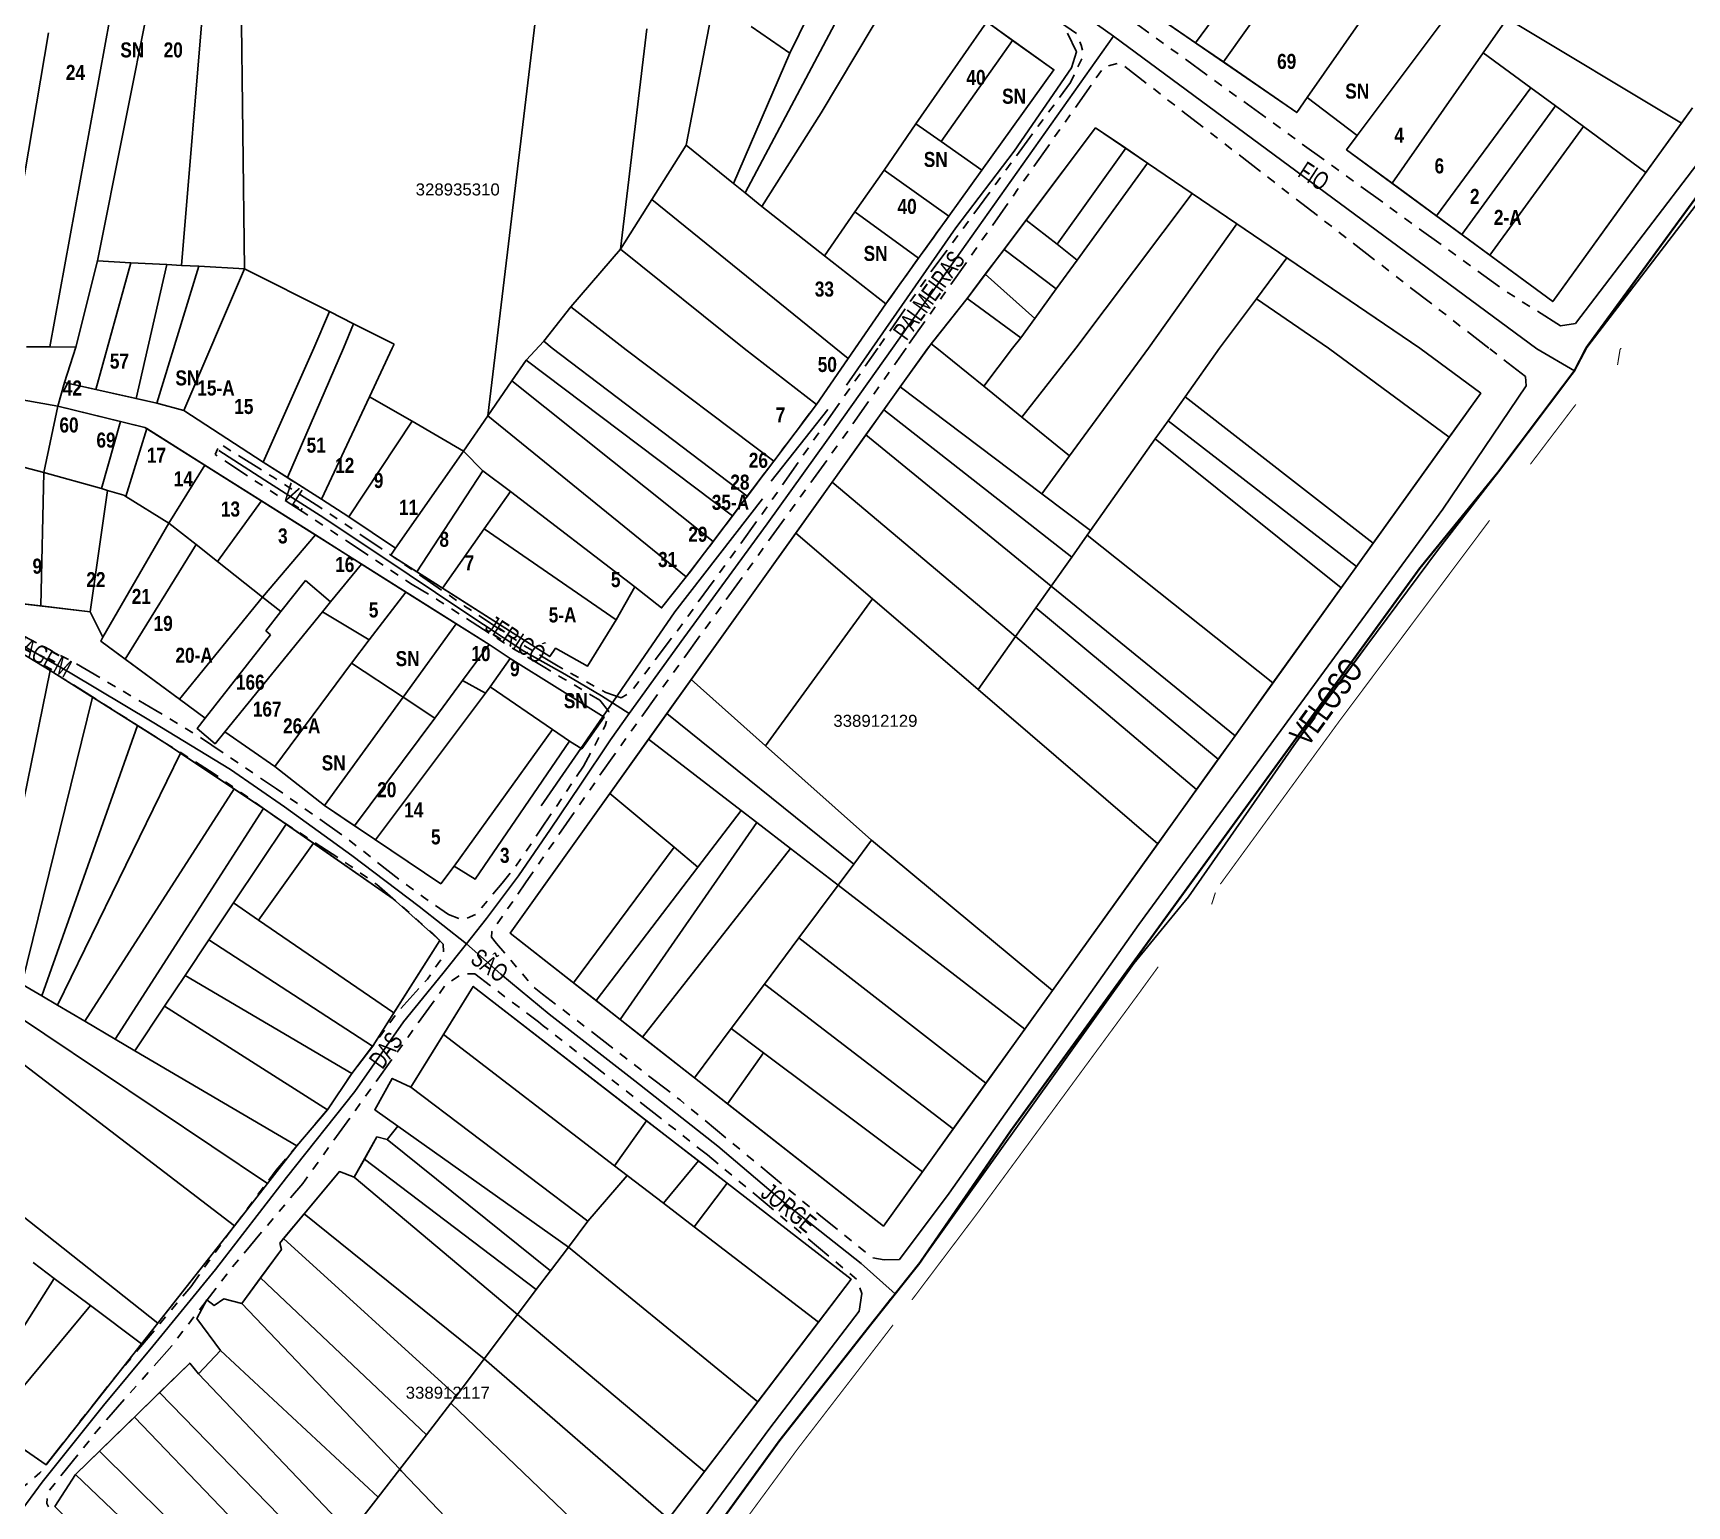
# Model space of a CAD drawing. Extents: x 207770 to 208809, y 4847431 to 4849212.
# Drawn here: x 208129.2 to 208404.1, y 4847767.7 to 4848012.6 of the extents above; entities that cross this region are included whole.
import ezdxf
from ezdxf.enums import TextEntityAlignment as Align

# ---------------------------------------------------------------- set-up
doc = ezdxf.new("R2010")
doc.units = 0
doc.header["$LTSCALE"] = 1.5
doc.header["$MEASUREMENT"] = 0
doc.linetypes.add('TRACO_25', pattern=[8, 3, -1, 1, -1, 1, -1])
for name, color, linetype in [('CD-MALHA-LOTES', 40, 'CONTINUOUS'), ('CD_TXT_QUADRA', 1, 'CONTINUOUS'), ('HD-VALAS-DRENOS', 170, 'CONTINUOUS'), ('LM-LIM-SETOR-FISCAL', 7, 'CONTINUOUS'), ('LM-LIMITE-MUNICIPAL', 2, 'CONTINUOUS'), ('RU-QUADRAS', 6, 'CONTINUOUS'), ('SV-EIXO-ROD-ESTR', 7, 'CONTINUOUS'), ('SV-EIXO-RUA-N-PAV', 6, 'CONTINUOUS'), ('SV-RUA-NAO-PAV-S-GUIA-C-GUIA', 7, 'CONTINUOUS'), ('SV-RUA-PAVIM-S-GUIA-C-GUIA', 7, 'CONTINUOUS'), ('SV-TXT-RUA-N-PAV-S-GUIA-C-GUIA', 7, 'CONTINUOUS'), ('SV-TXT-RUA-PAV-S-GUIA-C-GUIA', 7, 'CONTINUOUS'), ('Th_NmrPort', 7, 'CONTINUOUS')]:
    doc.layers.add(name, color=color, linetype=linetype)
doc.styles.add('3389-12-2D_TXT$0$ARIAL', font='ARIAL.TTF')
doc.styles.add('ARIAL', font='ARIAL.TTF')
doc.styles.get("Standard").update_dxf_attribs({"font": 'swisscbo.ttf'})
doc.linetypes.add('Limite', pattern='A,20,-3,[130,ltypeshp.shx,S=6.35,R=0,X=0,Y=0],-3,20', length=46)

msp = doc.modelspace()

# ---------------------------------------------------------------- linework, layer by layer
at = {"layer": 'CD-MALHA-LOTES', "linetype": 'Continuous'}
for p, q in [((208204.77, 4847948.91), (208216.44, 4848045.59)), ((208322.43, 4848010.92), (208340.33, 4848035.44)), ((208327.05, 4848007.76), (208344.74, 4848032.63)), ((208255.01, 4848009.19), (208265.46, 4848030.63)), ((208164.37, 4847973.39), (208163.69, 4848026.09)), ((208247.56, 4847985.97), (208269.43, 4848027.2)), ((208158.1, 4848024.55), (208153.86, 4847973.93)), ((208260.22, 4847999.31), (208274.52, 4848023.34)), ((208357.24, 4848025.14), (208341, 4848001.84)), ((208237.74, 4847993.92), (208243.18, 4848022.11)), ((208148.75, 4848018.93), (208139.92, 4847974.68)), ((208349.3, 4847995.51), (208367.06, 4848019.25)), ((208132, 4847960.38), (208141.98, 4848014.94)), ((208275.96, 4847997.46), (208287.74, 4848014.44)), ((208291.99, 4848011.35), (208287.74, 4848014.44)), ((208374.2, 4848014.97), (208370.22, 4848009.26)), ((208403.18, 4847997.59), (208374.2, 4848014.97)), ((208122.93, 4847960.41), (208131.78, 4848012.59)), ((208231.24, 4848013.24), (208226.84, 4847976.62)), ((208248.56, 4848013.65), (208255.01, 4848009.19)), ((208317.81, 4848014.1), (208322.43, 4848010.92)), ((208255.01, 4848009.19), (208245.61, 4847987.55)), ((208291.99, 4848011.35), (208280.14, 4847994.52)), ((208298.88, 4848006.45), (208291.99, 4848011.35)), ((208322.43, 4848010.92), (208327.05, 4848007.76)), ((208370.22, 4848009.26), (208355.11, 4847987.59)), ((208378.17, 4848003.43), (208370.22, 4848009.26)), ((208286.9, 4847989.79), (208298.88, 4848006.45)), ((208327.05, 4848007.76), (208339.25, 4847999.34)), ((208362.46, 4847982.17), (208378.17, 4848003.43)), ((208382.23, 4848000.45), (208378.17, 4848003.43)), ((208339.25, 4847999.34), (208341, 4848001.84)), ((208341, 4848001.84), (208349.3, 4847995.51)), ((208250.34, 4847983.72), (208260.22, 4847999.31)), ((208382.23, 4848000.45), (208366.7, 4847979.05)), ((208386.89, 4847997.03), (208382.23, 4848000.45)), ((208403.18, 4847997.59), (208405.01, 4848000.12)), ((208270.65, 4847989.79), (208275.96, 4847997.46)), ((208280.14, 4847994.52), (208275.96, 4847997.46)), ((208349.3, 4847995.51), (208347.54, 4847993.16)), ((208371.36, 4847975.62), (208386.89, 4847997.03)), ((208397.28, 4847989.4), (208386.89, 4847997.03)), ((208397.28, 4847989.4), (208403.18, 4847997.59)), ((208232.05, 4847984.89), (208237.74, 4847993.92)), ((208245.61, 4847987.55), (208237.74, 4847993.92)), ((208280.14, 4847994.52), (208286.9, 4847989.79)), ((208347.54, 4847993.16), (208355.11, 4847987.59)), ((208265.81, 4847982.82), (208270.65, 4847989.79)), ((208281.42, 4847982.1), (208270.65, 4847989.79)), ((208281.42, 4847982.1), (208286.9, 4847989.79)), ((208245.61, 4847987.55), (208247.56, 4847985.97)), ((208355.11, 4847987.59), (208362.46, 4847982.17)), ((208381.8, 4847967.93), (208397.28, 4847989.4)), ((208226.84, 4847976.62), (208232.05, 4847984.89)), ((208264.67, 4847958.43), (208232.05, 4847984.89)), ((208247.56, 4847985.97), (208250.34, 4847983.72)), ((208250.34, 4847983.72), (208260.76, 4847975.55)), ((208260.76, 4847975.55), (208265.81, 4847982.82)), ((208276.39, 4847975.14), (208265.81, 4847982.82)), ((208276.39, 4847975.14), (208281.42, 4847982.1)), ((208362.46, 4847982.17), (208366.7, 4847979.05)), ((208366.7, 4847979.05), (208371.36, 4847975.62)), ((208226.84, 4847976.62), (208218.57, 4847967.03)), ((208226.84, 4847976.62), (208247.41, 4847960.1)), ((208136.31, 4847960.36), (208139.92, 4847974.68)), ((208145.46, 4847974.38), (208139.63, 4847953.29)), ((208139.92, 4847974.68), (208145.46, 4847974.38)), ((208145.46, 4847974.38), (208151.45, 4847974.06)), ((208151.45, 4847974.06), (208146.32, 4847951.82)), ((208156.77, 4847973.79), (208149.8, 4847951.05)), ((208151.45, 4847974.06), (208153.86, 4847973.93)), ((208153.86, 4847973.93), (208156.77, 4847973.79)), ((208164.37, 4847973.39), (208154.29, 4847949.81)), ((208156.77, 4847973.79), (208164.37, 4847973.39)), ((208178.47, 4847966.28), (208164.37, 4847973.39)), ((208260.76, 4847975.55), (208270.96, 4847967.54)), ((208270.96, 4847967.54), (208276.39, 4847975.14)), ((208371.36, 4847975.62), (208381.8, 4847967.93)), ((208178.47, 4847966.28), (208175.89, 4847960.18)), ((208182.49, 4847964.24), (208178.47, 4847966.28)), ((208218.57, 4847967.03), (208214.11, 4847961.34)), ((208218.57, 4847967.03), (208227.79, 4847959.91)), ((208264.67, 4847958.43), (208270.96, 4847967.54)), ((208182.49, 4847964.24), (208180.79, 4847960.18)), ((208189.23, 4847960.83), (208182.49, 4847964.24)), ((208128.1, 4847960.39), (208132, 4847960.38)), ((208136.31, 4847960.36), (208132, 4847960.38)), ((208136.31, 4847960.36), (208134.43, 4847954.45)), ((208167.47, 4847941.23), (208175.89, 4847960.18)), ((208171.5, 4847938.65), (208180.79, 4847960.18)), ((208185.11, 4847952.07), (208188.91, 4847960.16)), ((208188.91, 4847960.16), (208189.23, 4847960.83)), ((208214.11, 4847961.34), (208211.14, 4847958.16)), ((208214.11, 4847961.34), (208215.47, 4847960.2)), ((208247.92, 4847935.57), (208215.47, 4847960.2)), ((208252.31, 4847941.38), (208227.79, 4847959.91)), ((208259.41, 4847950.82), (208247.41, 4847960.1)), ((208208.8, 4847954.75), (208211.14, 4847958.16)), ((208211.14, 4847958.16), (208245.44, 4847932.28)), ((208259.41, 4847950.82), (208264.67, 4847958.43)), ((208134.43, 4847954.45), (208133.31, 4847950.51)), ((208134.43, 4847954.45), (208139.63, 4847953.29)), ((208204.77, 4847948.91), (208208.8, 4847954.75)), ((208208.8, 4847954.75), (208242.23, 4847928.02)), ((208127.41, 4847951.58), (208133.31, 4847950.51)), ((208139.63, 4847953.29), (208146.32, 4847951.82)), ((208146.32, 4847951.82), (208149.8, 4847951.05)), ((208177.14, 4847935.08), (208185.11, 4847952.07)), ((208185.11, 4847952.07), (208192.24, 4847948.02)), ((208133.31, 4847950.51), (208131.01, 4847939.48)), ((208133.31, 4847950.51), (208143.74, 4847947.99)), ((208149.8, 4847951.05), (208154.29, 4847949.81)), ((208154.29, 4847949.81), (208167.47, 4847941.23)), ((208200.73, 4847943.07), (208204.77, 4847948.91)), ((208204.77, 4847948.91), (208237.78, 4847922.13)), ((208252.31, 4847941.38), (208259.41, 4847950.82)), ((208140.57, 4847936.83), (208143.74, 4847947.99)), ((208143.74, 4847947.99), (208147.8, 4847947.01)), ((208148.12, 4847946.81), (208144.64, 4847935.52)), ((208147.8, 4847947.01), (208148.12, 4847946.81)), ((208148.12, 4847946.81), (208157.75, 4847940.73)), ((208181.69, 4847932.11), (208192.24, 4847948.02)), ((208192.24, 4847948.02), (208200.73, 4847943.07)), ((208200.73, 4847943.07), (208189.45, 4847926.91)), ((208200.73, 4847943.07), (208203.95, 4847939.76)), ((208126.55, 4847940.67), (208131.01, 4847939.48)), ((208157.75, 4847940.73), (208151.77, 4847931.1)), ((208157.75, 4847940.73), (208167.18, 4847934.78)), ((208167.47, 4847941.23), (208171.5, 4847938.65)), ((208247.92, 4847935.57), (208252.31, 4847941.38)), ((208131.01, 4847939.48), (208130.51, 4847917.31)), ((208131.01, 4847939.48), (208140.57, 4847936.83)), ((208171.5, 4847938.65), (208177.14, 4847935.08)), ((208203.95, 4847939.76), (208193.02, 4847922.98)), ((208203.95, 4847939.76), (208208.55, 4847936.33)), ((208141.59, 4847936.53), (208138.69, 4847916.36)), ((208140.57, 4847936.83), (208141.59, 4847936.53)), ((208144.32, 4847935.71), (208141.59, 4847936.53)), ((208144.64, 4847935.52), (208144.32, 4847935.71)), ((208144.64, 4847935.52), (208151.77, 4847931.1)), ((208167.18, 4847934.78), (208159.85, 4847924.71)), ((208167.18, 4847934.78), (208176.13, 4847929.13)), ((208181.69, 4847932.11), (208177.14, 4847935.08)), ((208208.55, 4847936.33), (208204.2, 4847930.14)), ((208229.21, 4847920.52), (208208.55, 4847936.33)), ((208245.44, 4847932.28), (208247.92, 4847935.57)), ((208189.45, 4847926.91), (208181.69, 4847932.11)), ((208245.44, 4847932.28), (208242.23, 4847928.02)), ((208151.77, 4847931.1), (208140.79, 4847912.1)), ((208151.77, 4847931.1), (208156.31, 4847927.51)), ((208176.13, 4847929.13), (208167.33, 4847918.8)), ((208176.13, 4847929.13), (208183.79, 4847924.29)), ((208204.2, 4847930.14), (208197.25, 4847920.28)), ((208204.2, 4847930.14), (208226.11, 4847914.99)), ((208156.31, 4847927.51), (208144.53, 4847908.48)), ((208156.31, 4847927.51), (208159.85, 4847924.71)), ((208188.7, 4847925.74), (208189.45, 4847926.91)), ((208242.23, 4847928.02), (208237.78, 4847922.13)), ((208159.85, 4847924.71), (208167.33, 4847918.8)), ((208183.79, 4847924.29), (208178.67, 4847917.99)), ((208183.79, 4847924.29), (208191.17, 4847919.63)), ((208193.02, 4847922.98), (208188.7, 4847925.74)), ((208170.41, 4847916.37), (208174.48, 4847921.53)), ((208174.48, 4847921.53), (208178.67, 4847917.99)), ((208197.25, 4847920.28), (208193.02, 4847922.98)), ((208237.78, 4847922.13), (208233.68, 4847916.99)), ((208130.51, 4847917.31), (208122.23, 4847918.27)), ((208167.33, 4847918.8), (208153.56, 4847901.82)), ((208167.33, 4847918.8), (208170.41, 4847916.37)), ((208191.17, 4847919.63), (208185.08, 4847911.67)), ((208191.17, 4847919.63), (208199.54, 4847914.35)), ((208215.1, 4847908.89), (208197.25, 4847920.28)), ((208229.21, 4847920.52), (208226.11, 4847914.99)), ((208233.68, 4847916.99), (208229.21, 4847920.52)), ((208138.69, 4847916.36), (208130.51, 4847917.31)), ((208140.79, 4847912.1), (208138.69, 4847916.36)), ((208177.34, 4847916.36), (208161.09, 4847896.38)), ((208170.41, 4847916.37), (208167.88, 4847913.17)), ((208178.67, 4847917.99), (208177.34, 4847916.36)), ((208177.34, 4847916.36), (208185.08, 4847911.67)), ((208167.88, 4847913.17), (208168.7, 4847912.52)), ((208199.54, 4847914.35), (208190.72, 4847902.13)), ((208199.54, 4847914.35), (208205.02, 4847910.89)), ((208226.11, 4847914.99), (208221.37, 4847907.33)), ((208140.47, 4847911.48), (208140.79, 4847912.1)), ((208144.53, 4847908.48), (208140.47, 4847911.48)), ((208168.7, 4847912.52), (208157.84, 4847898.64)), ((208185.08, 4847911.67), (208182.11, 4847907.79)), ((208205.02, 4847910.89), (208200.6, 4847904.92)), ((208205.02, 4847910.89), (208208.52, 4847908.57)), ((208216.05, 4847910.28), (208215.1, 4847908.89)), ((208221.37, 4847907.33), (208216.05, 4847910.28)), ((208153.56, 4847901.82), (208144.53, 4847908.48)), ((208182.11, 4847907.79), (208169.41, 4847890.62)), ((208182.11, 4847907.79), (208190.72, 4847902.13)), ((208208.52, 4847908.57), (208205.21, 4847903.89)), ((208208.52, 4847908.57), (208224.12, 4847898.83)), ((208195.98, 4847898.67), (208200.6, 4847904.92)), ((208200.6, 4847904.92), (208204.41, 4847902.82)), ((208157.84, 4847898.64), (208153.56, 4847901.82)), ((208190.72, 4847902.13), (208177.66, 4847884.14)), ((208204.41, 4847902.82), (208186.12, 4847878.45)), ((208190.72, 4847902.13), (208195.98, 4847898.67)), ((208204.41, 4847902.82), (208205.21, 4847903.89)), ((208205.21, 4847903.89), (208215.55, 4847896.77)), ((208156.5, 4847896.92), (208157.84, 4847898.64)), ((208159.45, 4847894.42), (208156.5, 4847896.92)), ((208161.09, 4847896.38), (208159.45, 4847894.42)), ((208169.41, 4847890.62), (208161.09, 4847896.38)), ((208195.98, 4847898.67), (208182.65, 4847880.78)), ((208215.55, 4847896.77), (208199.18, 4847874.06)), ((208215.55, 4847896.77), (208218.37, 4847894.82)), ((208224.12, 4847898.83), (208220.41, 4847893.55)), ((208218.37, 4847894.82), (208202.71, 4847871.9)), ((208220.41, 4847893.55), (208218.37, 4847894.82)), ((208177.66, 4847884.14), (208169.41, 4847890.62)), ((208182.65, 4847880.78), (208177.66, 4847884.14)), ((208186.12, 4847878.45), (208182.65, 4847880.78)), ((208196.98, 4847871.14), (208186.12, 4847878.45)), ((208199.18, 4847874.06), (208196.98, 4847871.14)), ((208202.71, 4847871.9), (208199.18, 4847874.06))]:
    msp.add_line(p, q, dxfattribs=at)
at = {"layer": 'CD-MALHA-LOTES'}
for points in [[(208294.27, 4847981.46), (208305.82, 4847996.79), (208310.82, 4847993.4)], [(208310.82, 4847993.4), (208299.4, 4847977.44)], [(208314.45, 4847990.93), (208310.82, 4847993.4)], [(208314.45, 4847990.93), (208302.75, 4847974.81)], [(208321.88, 4847985.88), (208314.45, 4847990.93)], [(208329.27, 4847980.86), (208321.88, 4847985.88)], [(208294.27, 4847981.46), (208290.59, 4847976.58)], [(208299.4, 4847977.44), (208294.27, 4847981.46)], [(208337.62, 4847975.19), (208329.27, 4847980.86)], [(208290.59, 4847976.58), (208287.48, 4847972.46)], [(208299.28, 4847970.02), (208290.59, 4847976.58)], [(208302.75, 4847974.81), (208299.4, 4847977.44)], [(208302.75, 4847974.81), (208299.28, 4847970.02)], [(208337.62, 4847975.19), (208332.54, 4847968.38)], [(208337.62, 4847975.19), (208359.7, 4847960.18), (208369.82, 4847952.68), (208364.57, 4847945.35)], [(208287.48, 4847972.46), (208284.45, 4847968.44)], [(208295.72, 4847965.11), (208287.48, 4847972.46)], [(208293.39, 4847961.9), (208285.66, 4847967.55), (208284.45, 4847968.44)], [(208299.28, 4847970.02), (208295.72, 4847965.11)], [(208332.54, 4847968.38), (208326.42, 4847960.18), (208320.69, 4847952.08)], [(208332.54, 4847968.38), (208344.53, 4847960.18), (208364.57, 4847945.35)], [(208295.72, 4847965.11), (208293.39, 4847961.9)]]:
    msp.add_lwpolyline(points, dxfattribs=at)
at = {"layer": 'CD-MALHA-LOTES', "linetype": 'Continuous'}
for points in [[(208293.56, 4847948.69), (208302.55, 4847960.18), (208321.88, 4847985.88)], [(208301.48, 4847942.25), (208314.6, 4847960.18), (208329.27, 4847980.86)], [(208278.49, 4847960.89), (208284.45, 4847968.44)], [(208278.49, 4847960.89), (208273.34, 4847953.75)], [(208287.24, 4847953.83), (208279.41, 4847960.19), (208278.49, 4847960.89)], [(208287.24, 4847953.83), (208292.02, 4847960.18), (208293.39, 4847961.9)], [(208273.34, 4847953.75), (208270.6, 4847949.91)], [(208273.34, 4847953.75), (208296.89, 4847935.97)], [(208287.24, 4847953.83), (208293.56, 4847948.69)], [(208317.88, 4847948.11), (208320.69, 4847952.08)], [(208320.69, 4847952.08), (208351.93, 4847927.73)], [(208270.6, 4847949.91), (208267.62, 4847945.74)], [(208270.6, 4847949.91), (208301.85, 4847925.44)], [(208293.56, 4847948.69), (208301.48, 4847942.25)], [(208267.62, 4847945.74), (208262.03, 4847937.92)], [(208267.62, 4847945.74), (208298.44, 4847920.62)], [(208315.74, 4847945.08), (208317.88, 4847948.11)], [(208317.88, 4847948.11), (208349.18, 4847923.89)], [(208304.98, 4847929.86), (208315.74, 4847945.08)], [(208315.74, 4847945.08), (208346.62, 4847920.32)], [(208351.93, 4847927.73), (208364.57, 4847945.35)], [(208296.89, 4847935.97), (208301.48, 4847942.25)], [(208262.03, 4847937.92), (208255.98, 4847929.44)], [(208262.03, 4847937.92), (208292.49, 4847912.21)], [(208296.89, 4847935.97), (208304.98, 4847929.86)], [(208255.98, 4847929.44), (208238.57, 4847905.07)], [(208255.98, 4847929.44), (208268.74, 4847918.48)], [(208304.41, 4847929.07), (208304.98, 4847929.86)], [(208301.85, 4847925.44), (208304.41, 4847929.07)], [(208304.41, 4847929.07), (208335.29, 4847904.52)], [(208349.18, 4847923.89), (208351.93, 4847927.73)], [(208298.44, 4847920.62), (208301.85, 4847925.44)], [(208346.62, 4847920.32), (208349.18, 4847923.89)], [(208250.96, 4847894.04), (208268.74, 4847918.48)], [(208268.74, 4847918.48), (208286.28, 4847903.42)], [(208295.89, 4847917.01), (208298.44, 4847920.62)], [(208298.44, 4847920.62), (208328.99, 4847895.73)], [(208335.29, 4847904.52), (208346.62, 4847920.32)], [(208292.49, 4847912.21), (208295.89, 4847917.01)], [(208295.89, 4847917.01), (208326.21, 4847891.85)], [(208125.67, 4847910.45), (208132.05, 4847906.57)], [(208286.28, 4847903.42), (208292.49, 4847912.21)], [(208292.49, 4847912.21), (208322.59, 4847886.81)], [(208132.05, 4847906.57), (208122, 4847857.58)], [(208132.05, 4847906.57), (208139.1, 4847902.14)], [(208238.57, 4847905.07), (208234.55, 4847899.44)], [(208250.96, 4847894.04), (208238.57, 4847905.07)], [(208328.99, 4847895.73), (208335.29, 4847904.52)], [(208139.1, 4847902.14), (208127.32, 4847854.45)], [(208139.1, 4847902.14), (208146.56, 4847897.45)], [(208286.28, 4847903.42), (208316.13, 4847877.79)], [(208234.55, 4847899.44), (208231.5, 4847895.18)], [(208265.65, 4847874.4), (208234.55, 4847899.44)], [(208146.56, 4847897.45), (208130.65, 4847852.49)], [(208146.56, 4847897.45), (208151.13, 4847894.58), (208153.73, 4847892.85)], [(208231.5, 4847895.18), (208225.05, 4847886.14)], [(208246.88, 4847883.32), (208231.5, 4847895.18)], [(208268.59, 4847878.35), (208250.96, 4847894.04)], [(208326.21, 4847891.85), (208328.99, 4847895.73)], [(208153.73, 4847892.85), (208133.27, 4847850.95)], [(208153.73, 4847892.85), (208162.61, 4847886.93)], [(208322.59, 4847886.81), (208326.21, 4847891.85)], [(208137.79, 4847848.29), (208162.61, 4847886.93)], [(208162.61, 4847886.93), (208167.52, 4847883.66)], [(208219.02, 4847854.67), (208208.48, 4847862.94), (208225.05, 4847886.14)], [(208225.05, 4847886.14), (208235.76, 4847877.2)], [(208316.13, 4847877.79), (208322.59, 4847886.81)], [(208167.52, 4847883.66), (208142.85, 4847845.31)], [(208167.52, 4847883.66), (208171.25, 4847881.06)], [(208239.7, 4847873.91), (208246.88, 4847883.32)], [(208249.49, 4847881.31), (208246.88, 4847883.32)], [(208162.51, 4847867.94), (208171.25, 4847881.06)], [(208171.25, 4847881.06), (208175.84, 4847877.86)], [(208226.77, 4847848.58), (208249.49, 4847881.31)], [(208255.09, 4847876.99), (208249.49, 4847881.31)], [(208166.7, 4847865.07), (208175.84, 4847877.86)], [(208175.84, 4847877.86), (208189.07, 4847868.64), (208196.8, 4847861.68), (208189.17, 4847849.67)], [(208219.02, 4847854.67), (208235.76, 4847877.2)], [(208230.53, 4847845.62), (208255.09, 4847876.99)], [(208235.76, 4847877.2), (208239.7, 4847873.91)], [(208263.02, 4847870.88), (208255.09, 4847876.99)], [(208265.65, 4847874.4), (208268.59, 4847878.35)], [(208268.59, 4847878.35), (208298.64, 4847853.4)], [(208298.64, 4847853.4), (208316.13, 4847877.79)], [(208263.02, 4847870.88), (208265.65, 4847874.4)], [(208222.79, 4847851.7), (208239.7, 4847873.91)], [(208256.49, 4847862.12), (208263.02, 4847870.88)], [(208294.03, 4847846.97), (208263.02, 4847870.88)], [(208158.42, 4847861.8), (208162.51, 4847867.94)], [(208166.7, 4847865.07), (208162.51, 4847867.94)], [(208189.17, 4847849.67), (208166.7, 4847865.07)], [(208154.48, 4847855.9), (208158.42, 4847861.8)], [(208158.42, 4847861.8), (208185.65, 4847844.13)], [(208250.78, 4847854.46), (208256.49, 4847862.12)], [(208256.49, 4847862.12), (208287.59, 4847837.99)], [(208151.08, 4847850.79), (208154.48, 4847855.9)], [(208182.21, 4847839.58), (208154.48, 4847855.9)], [(208118.68, 4847847.92), (208121.86, 4847852.35), (208168.15, 4847821.28)], [(208127.32, 4847854.45), (208130.65, 4847852.49)], [(208130.65, 4847852.49), (208133.27, 4847850.95)], [(208197.41, 4847846.07), (208202.37, 4847854.07), (208231.18, 4847831.73)], [(208219.02, 4847854.67), (208222.79, 4847851.7)], [(208245.26, 4847847.05), (208250.78, 4847854.46)], [(208250.78, 4847854.46), (208282.14, 4847830.39)], [(208294.03, 4847846.97), (208298.64, 4847853.4)], [(208133.27, 4847850.95), (208137.79, 4847848.29)], [(208146.14, 4847843.37), (208151.08, 4847850.79)], [(208178.15, 4847833.56), (208151.08, 4847850.79)], [(208185.65, 4847844.13), (208185.71, 4847844.23), (208189.17, 4847849.67)], [(208222.79, 4847851.7), (208226.77, 4847848.58)], [(208118.68, 4847847.92), (208162.68, 4847814.28)], [(208137.79, 4847848.29), (208142.85, 4847845.31)], [(208226.77, 4847848.58), (208230.53, 4847845.62)], [(208239.15, 4847838.86), (208245.26, 4847847.05)], [(208245.26, 4847847.05), (208250.62, 4847843.04)], [(208287.59, 4847837.99), (208294.03, 4847846.97)], [(208142.85, 4847845.31), (208146.14, 4847843.37)], [(208185.65, 4847844.13), (208182.21, 4847839.58)], [(208191.97, 4847837.31), (208197.41, 4847846.07)], [(208197.41, 4847846.07), (208225.85, 4847824.26)], [(208230.53, 4847845.62), (208239.15, 4847838.86)], [(208146.14, 4847843.37), (208173.04, 4847827.54)], [(208244.61, 4847834.57), (208250.62, 4847843.04)], [(208250.62, 4847843.04), (208277.02, 4847823.25)], [(208182.21, 4847839.58), (208178.15, 4847833.56)], [(208191.97, 4847837.31), (208188.91, 4847838.77), (208185.99, 4847833.57), (208189.81, 4847830.84)], [(208239.15, 4847838.86), (208244.61, 4847834.57)], [(208191.97, 4847837.31), (208221.39, 4847815.02)], [(208282.14, 4847830.39), (208287.59, 4847837.99)], [(208178.15, 4847833.56), (208173.04, 4847827.54)], [(208277.02, 4847823.25), (208270.54, 4847814.21), (208244.61, 4847834.57)], [(208188.04, 4847828.6), (208189.81, 4847830.84)], [(208189.81, 4847830.84), (208218.18, 4847810.74)], [(208225.85, 4847824.26), (208231.18, 4847831.73)], [(208231.18, 4847831.73), (208239.81, 4847825.04)], [(208277.02, 4847823.25), (208282.14, 4847830.39)], [(208173.04, 4847827.54), (208168.15, 4847821.28)], [(208188.04, 4847828.6), (208186.36, 4847829.05), (208184.28, 4847825.37)], [(208188.04, 4847828.6), (208215.19, 4847806.77)], [(208182.58, 4847822.37), (208184.28, 4847825.37)], [(208184.28, 4847825.37), (208212.84, 4847803.65)], [(208233.99, 4847818.02), (208239.81, 4847825.04)], [(208239.81, 4847825.04), (208244.55, 4847821.36)], [(208182.58, 4847822.37), (208180.13, 4847823.28), (208174.28, 4847816.25)], [(208182.58, 4847822.37), (208209.73, 4847799.51)], [(208221.39, 4847815.02), (208227.98, 4847822.63)], [(208225.85, 4847824.26), (208227.98, 4847822.63)], [(208227.98, 4847822.63), (208233.99, 4847818.02)], [(208120.03, 4847821.72), (208149.93, 4847798.07)], [(208168.15, 4847821.28), (208162.68, 4847814.28)], [(208239.11, 4847814.1), (208244.55, 4847821.36)], [(208259.75, 4847798.27), (208265.17, 4847805.37), (208244.55, 4847821.36)], [(208233.99, 4847818.02), (208239.11, 4847814.1)], [(208162.68, 4847814.28), (208149.93, 4847798.07)], [(208170.86, 4847812.16), (208174.28, 4847816.25)], [(208174.28, 4847816.25), (208204.21, 4847792.17)], [(208218.18, 4847810.74), (208221.39, 4847815.02)], [(208239.11, 4847814.1), (208259.75, 4847798.27)], [(208167.03, 4847805.61), (208170.48, 4847810.33), (208170.22, 4847811.39), (208170.86, 4847812.16)], [(208170.86, 4847812.16), (208199.58, 4847786.02)], [(208132.74, 4847805.5), (208129.2, 4847808.14)], [(208215.19, 4847806.77), (208218.18, 4847810.74)], [(208218.18, 4847810.74), (208249.66, 4847785.02)], [(208118.62, 4847783.36), (208132.74, 4847805.5)], [(208138.73, 4847801.01), (208132.74, 4847805.5)], [(208163.91, 4847801.35), (208167.03, 4847805.61)], [(208167.03, 4847805.61), (208194.58, 4847779.52)], [(208212.84, 4847803.65), (208215.19, 4847806.77)], [(208209.73, 4847799.51), (208212.84, 4847803.65)], [(208122.08, 4847780.97), (208138.73, 4847801.01)], [(208147.23, 4847794.65), (208138.73, 4847801.01)], [(208163.91, 4847801.35), (208160.91, 4847802.1), (208159.29, 4847801.03), (208158.07, 4847801.94), (208156.45, 4847798.83), (208160.39, 4847793.51)], [(208163.91, 4847801.35), (208190.15, 4847773.79)], [(208149.93, 4847798.07), (208147.23, 4847794.65)], [(208204.21, 4847792.17), (208209.73, 4847799.51)], [(208209.73, 4847799.51), (208240.82, 4847773.43)], [(208259.75, 4847798.27), (208249.66, 4847785.02)], [(208147.23, 4847794.65), (208131.41, 4847774.55), (208122.08, 4847780.97)], [(208156.7, 4847789.68), (208160.39, 4847793.51)], [(208160.39, 4847793.51), (208186.57, 4847769.15)], [(208199.58, 4847786.02), (208204.21, 4847792.17)], [(208204.21, 4847792.17), (208234.81, 4847765.55)], [(208150.23, 4847786.54), (208155.26, 4847791.45), (208156.7, 4847789.68)], [(208156.7, 4847789.68), (208181.93, 4847763.15)], [(208146.06, 4847782.47), (208150.23, 4847786.54)], [(208178.14, 4847757.86), (208150.23, 4847786.54)], [(208194.58, 4847779.52), (208198.65, 4847784.78)], [(208198.65, 4847784.78), (208199.58, 4847786.02)], [(208198.65, 4847784.78), (208228.02, 4847756.64)], [(208249.66, 4847785.02), (208240.82, 4847773.43)], [(208140.24, 4847776.79), (208146.06, 4847782.47)], [(208146.06, 4847782.47), (208174.54, 4847752.77)], [(208190.15, 4847773.79), (208194.58, 4847779.52)], [(208136.28, 4847772.92), (208140.24, 4847776.79)], [(208156.58, 4847760.64), (208140.24, 4847776.79)], [(208136.28, 4847772.92), (208132.85, 4847767.62), (208145.54, 4847754.71)], [(208136.28, 4847772.92), (208149.71, 4847760.05)], [(208186.57, 4847769.15), (208190.15, 4847773.79)], [(208190.15, 4847773.79), (208190.46, 4847773.46), (208218.49, 4847744.14)], [(208240.82, 4847773.43), (208234.81, 4847765.55)], [(208181.93, 4847763.15), (208186.57, 4847769.15)]]:
    msp.add_lwpolyline(points, dxfattribs=at)
at = {"layer": 'HD-VALAS-DRENOS', "flags": 128}
for points in [[(208268.68, 4847960.19), (208282.57, 4847980.16), (208292.27, 4847992.92), (208301.8, 4848006.78), (208302.62, 4848009.45), (208301.15, 4848012.53)], [(208264.4, 4847954.02), (208268.68, 4847960.19)], [(208251.91, 4847938.05), (208261.29, 4847949.96)], [(208213.67, 4847884.06), (208223.83, 4847898.85), (208235.86, 4847916.33), (208250.43, 4847935.14)]]:
    msp.add_lwpolyline(points, dxfattribs=at)
at = {"layer": 'LM-LIM-SETOR-FISCAL', "linetype": 'Limite', "ltscale": 0.1, "const_width": 0.13, "flags": 128}
msp.add_lwpolyline([(208387.74, 4847960.83), (208385.39, 4847956.41), (208372.7, 4847939.55), (208360.03, 4847923.12), (208338.46, 4847893.58), (208321.24, 4847868.97), (208312.14, 4847857.89), (208276.54, 4847808.04), (208272.48, 4847802.93), (208271.71, 4847802.08), (208268.52, 4847797.95), (208253.29, 4847778.57), (208232.42, 4847749.78), (208215.21, 4847727.83), (208205.17, 4847714.63), (208192.91, 4847698.73), (208186.53, 4847690.93), (208173.54, 4847674.08), (208163.48, 4847661.16), (208147.66, 4847641.58), (208133.02, 4847623.08), (208125.67, 4847614.47), (208121.36, 4847609.23), (208114.68, 4847601.2), (208078.3, 4847559.8), (208054.56, 4847533.51), (208037.37, 4847514.47), (208029.62, 4847505.3), (208015.28, 4847491.97), (208000.87, 4847476.99), (207988.5, 4847465.36), (207974.43, 4847452.14), (207957.73, 4847437.02), (207941.59, 4847458.69), (207921.95, 4847493.9), (207902.09, 4847525.32), (207874.78, 4847560.94), (207864.41, 4847571.61), (207848.86, 4847587.62), (207844.08, 4847592.54), (207827.2, 4847607.7), (207822.72, 4847611.45), (207809.68, 4847622.39), (207800.34, 4847631.34), (207791.83, 4847639.49), (207789.35, 4847640.5), (207770.16, 4847648.29), (207771.56, 4847663.44), (207782.07, 4847685.13), (207788.79, 4847698.98), (207805.8, 4847721.97), (207814.75, 4847736.4), (207832.06, 4847762.95), (207843.32, 4847778.24), (207853.99, 4847795.84), (207866.98, 4847818.64), (207870.47, 4847825.73), (207872.42, 4847829.43), (207878.3, 4847837.34), (207892.25, 4847865.58), (207897.62, 4847878.65), (207901.41, 4847892.98), (207910.26, 4847922.04), (207916.42, 4847941.01), (207917.77, 4847945.28), (207920.32, 4847960.19), (207921, 4847963.57), (207922.67, 4847973.36), (207924.02, 4847983.95), (207931.75, 4848023.44), (207935.95, 4848038.31), (207938.8, 4848047.89), (207943.28, 4848060.34), (207947.6, 4848075.6), (207952.19, 4848088.84), (207955.63, 4848098.17), (207961.45, 4848112.84), (207964.22, 4848121.42), (207967.4, 4848130.11), (207973.09, 4848141.61), (207976.41, 4848152.41), (207981.76, 4848167.44), (207984.51, 4848174.56), (207987.4, 4848183.31), (207991.07, 4848194.77), (207997.36, 4848212.8), (208002.27, 4848228.55), (208006.89, 4848242.28), (208009.71, 4848251.17), (208010.53, 4848262.57), (208010.65, 4848271.5), (208007.64, 4848282.49), (208006.08, 4848286.4), (208004.29, 4848290.86), (208001.28, 4848301.24), (208000.94, 4848308.61), (207998.94, 4848313.63), (207994.8, 4848328.69), (207985.88, 4848361.34), (207983.37, 4848372.15), (207979.52, 4848388.8), (207973.97, 4848405.11), (207970.3, 4848417.74), (207965.62, 4848437.71), (207963.58, 4848460.32), (207962.76, 4848468.22), (207962.44, 4848471.73), (207961.77, 4848475.9), (207962.87, 4848484.57), (207968.53, 4848505.21), (207970.47, 4848512.96), (207974.12, 4848527.55), (207979.22, 4848544.32), (207981.13, 4848552.93), (207986.21, 4848576.49), (207989.51, 4848588.21), (207992.35, 4848598.91), (207992.71, 4848609.76), (207992.34, 4848618.14), (207991.98, 4848624.34), (207987.97, 4848639.65), (207983.23, 4848650.23), (207980.21, 4848656.63), (207959.42, 4848694.96), (207955.87, 4848700.21), (207953.61, 4848706.94), (207951.29, 4848714.3), (207971.45, 4848736.35), (207987.06, 4848754.07), (208002.88, 4848772.47), (208029.39, 4848802.29), (208055.4, 4848834.16), (208062.6, 4848842.56), (208082.48, 4848868.63), (208089.08, 4848877.86), (208092.97, 4848883.15), (208114.75, 4848908.34), (208139.11, 4848938.69), (208163.14, 4848966.59), (208183.89, 4848990.29), (208194.01, 4849003.09), (208207.85, 4849021.47), (208221.58, 4849039.46), (208250.83, 4849074.09), (208264.95, 4849090.56), (208282.06, 4849112.13), (208291.24, 4849122.44), (208299.16, 4849131.8), (208314.36, 4849149.75), (208327.89, 4849167.36), (208335.74, 4849174.95), (208349.86, 4849193.3), (208367.01, 4849211.9), (208367.02, 4849211.91), (208367.02, 4849211.91), (208402.2, 4849155.79), (208402.25, 4849155.72), (208429.5, 4849112.02), (208453.81, 4849072.29), (208482.55, 4849030.03), (208521.39, 4848970.95), (208585.69, 4848869.65), (208612.48, 4848823.84), (208624.45, 4848802.17), (208639.28, 4848776.94), (208652.13, 4848760.19), (208668.52, 4848742.75), (208684.73, 4848728.15), (208706.07, 4848712.27), (208727.59, 4848696.03), (208744.9, 4848683.1), (208751.03, 4848678.41), (208757.87, 4848673.17), (208770.42, 4848663.2), (208781.51, 4848653.45), (208792.86, 4848644.02), (208808.5, 4848628.81), (208808.48, 4848628.77), (208798.22, 4848603.07), (208793.99, 4848590.52), (208787.55, 4848564.61), (208780.19, 4848529.56), (208780.03, 4848528.56), (208775.62, 4848500.61), (208772.38, 4848478.81), (208771.96, 4848476.02), (208769, 4848457.33), (208766.41, 4848441.62), (208759.53, 4848407.51), (208755.2, 4848382.65), (208749.3, 4848353.13), (208743.24, 4848317.57), (208742.79, 4848315.53), (208738.22, 4848294.77), (208731.38, 4848265.21), (208731.18, 4848264.34), (208716.32, 4848198.55), (208711.49, 4848173.57), (208704.3, 4848155.03), (208695.04, 4848146.22), (208686.45, 4848144.64), (208674.24, 4848143.51), (208647.48, 4848139.92), (208628.43, 4848137.9), (208584.96, 4848131.08), (208568.46, 4848127.46), (208541.32, 4848121.06), (208527.85, 4848117.82), (208527.06, 4848117.55), (208507.44, 4848110.65), (208506.58, 4848110.03), (208504.48, 4848108.51), (208486.9, 4848092.67), (208451.25, 4848044.39), (208435.17, 4848022.56), (208429.87, 4848015.38), (208423.26, 4848006.94), (208388.59, 4847961.94), (208387.74, 4847960.83)], close=True, dxfattribs=at)
at = {"layer": 'LM-LIMITE-MUNICIPAL'}
for points in [[(208435.17, 4848022.56, 0.35, 0.35, 0), (208413.25, 4847995.67, 0.35, 0.35, 0), (208388.59, 4847961.94, 0.35, 0.35, 0)], [(208388.59, 4847961.94, 0.35, 0.35, 0), (208387.62, 4847960.61, 0.35, 0.35, 0)], [(208385.39, 4847956.41, 0.35, 0.35, 0), (208372.7, 4847939.55, 0.35, 0.35, 0)], [(208372.7, 4847939.55, 0.35, 0.35, 0), (208359.69, 4847923.58, 0.35, 0.35, 0), (208291.78, 4847830.16, 0.35, 0.35, 0), (208276.54, 4847808.04, 0.35, 0.35, 0)], [(208276.54, 4847808.04, 0.35, 0.35, 0), (208272.48, 4847802.93, 0.35, 0.35, 0)], [(208272.48, 4847802.93, 0.35, 0.35, 0), (208268.52, 4847797.95, 0.35, 0.35, 0)], [(208268.52, 4847797.95, 0.35, 0.35, 0), (208253.29, 4847778.57, 0.35, 0.35, 0)], [(208253.29, 4847778.57, 0.35, 0.35, 0), (208232.42, 4847749.78, 0.35, 0.35, 0)]]:
    msp.add_lwpolyline(points, format="xyseb", dxfattribs=at)
at = {"layer": 'LM-LIMITE-MUNICIPAL', "const_width": 0.35}
msp.add_lwpolyline([(208387.62, 4847960.61), (208387.38, 4847960.28), (208385.39, 4847956.41)], dxfattribs=at)
at = {"layer": 'RU-QUADRAS', "color": 6, "linetype": 'Continuous'}
for points in [[(208405.01, 4848000.12), (208381.8, 4847967.93), (208347.54, 4847993.16), (208349.29, 4847995.51), (208341, 4848001.84), (208339.25, 4847999.34), (208290.47, 4848032.93)], [(208132.85, 4847767.62), (208136.28, 4847772.92), (208155.26, 4847791.45), (208156.7, 4847789.68), (208160.39, 4847793.51), (208156.45, 4847798.83), (208158.07, 4847801.94), (208159.29, 4847801.03), (208160.91, 4847802.1), (208163.91, 4847801.35), (208170.48, 4847810.33), (208170.22, 4847811.39), (208180.13, 4847823.28), (208182.58, 4847822.37), (208186.36, 4847829.05), (208188.04, 4847828.6), (208189.81, 4847830.84), (208185.99, 4847833.57), (208188.91, 4847838.77), (208191.97, 4847837.31), (208202.37, 4847854.07), (208265.17, 4847805.37), (208209.45, 4847732.27)]]:
    msp.add_lwpolyline(points, dxfattribs=at)
msp.add_lwpolyline([(208287.74, 4848014.44), (208298.88, 4848006.45), (208286.9, 4847989.79), (208281.42, 4847982.1, 0.002713), (208270.96, 4847967.54), (208259.41, 4847950.82, -0.000857), (208237.78, 4847922.13), (208233.68, 4847916.99), (208229.21, 4847920.52), (208226.11, 4847914.99), (208221.37, 4847907.33), (208216.05, 4847910.28), (208215.1, 4847908.89), (208188.7, 4847925.74), (208189.45, 4847926.91), (208181.69, 4847932.11), (208177.14, 4847935.08, -0.002569), (208167.47, 4847941.23), (208154.29, 4847949.81), (208149.8, 4847951.05), (208134.43, 4847954.45), (208133.31, 4847950.51), (208147.8, 4847947.01), (208205.02, 4847910.89), (208208.52, 4847908.57), (208224.12, 4847898.83), (208220.41, 4847893.55), (208218.37, 4847894.82), (208202.71, 4847871.9), (208199.18, 4847874.06), (208196.98, 4847871.14), (208177.66, 4847884.14), (208169.41, 4847890.62), (208161.09, 4847896.38), (208159.45, 4847894.42), (208156.5, 4847896.92), (208157.84, 4847898.64), (208153.56, 4847901.82), (208140.47, 4847911.48), (208140.79, 4847912.1), (208138.69, 4847916.36), (208122.23, 4847918.27)], format="xyb", dxfattribs=at)
for points in [[(208208.48, 4847862.94), (208277.94, 4847960.19), (208284.45, 4847968.44), (208305.82, 4847996.79), (208359.7, 4847960.18), (208369.82, 4847952.68), (208270.54, 4847814.21)], [(208049.24, 4847816.06), (208058.33, 4847858.75), (208066.3, 4847882.31), (208066.26, 4847884.09), (208078.22, 4847922.5), (208114.72, 4847914), (208125.67, 4847910.45), (208132.05, 4847906.57), (208151.13, 4847894.58), (208167.52, 4847883.66), (208189.07, 4847868.64), (208196.8, 4847861.68), (208185.71, 4847844.23), (208182.21, 4847839.58), (208178.15, 4847833.56), (208173.04, 4847827.54), (208162.68, 4847814.28), (208131.41, 4847774.55), (208114.71, 4847786.05), (208110.08, 4847789.44), (208096.46, 4847797.47), (208096.72, 4847798.64), (208050.14, 4847813.81)]]:
    msp.add_lwpolyline(points, close=True, dxfattribs=at)
at = {"layer": 'SV-EIXO-ROD-ESTR', "flags": 128}
for points in [[(208387.44, 4847960.31), (208421.1, 4848004.15)], [(208387.44, 4847960.31), (208385.39, 4847956.41), (208372.7, 4847939.55), (208362.81, 4847926.73), (208342.21, 4847899.03), (208321.24, 4847868.97), (208312.14, 4847857.89), (208276.54, 4847808.04), (208272.48, 4847802.93), (208271.71, 4847802.08), (208268.52, 4847797.95), (208253.29, 4847778.57), (208232.42, 4847749.78), (208215.21, 4847727.83), (208205.17, 4847714.63), (208192.91, 4847698.73), (208186.53, 4847690.93), (208163.48, 4847661.16), (208147.66, 4847641.58), (208133.02, 4847623.08), (208125.67, 4847614.47), (208121.36, 4847609.23), (208114.67, 4847601.15)]]:
    msp.add_lwpolyline(points, dxfattribs=at)
at = {"layer": 'SV-EIXO-RUA-N-PAV'}
msp.add_line((208379.14, 4847960.08), (208385.39, 4847956.41), dxfattribs=at)
at = {"layer": 'SV-EIXO-RUA-N-PAV', "flags": 128}
for points in [[(208379.14, 4847960.08), (208308.77, 4848012.07), (208261.44, 4848045.66), (208237.98, 4848062.38), (208232.4, 4848066.36), (208225.09, 4848073.34), (208201.79, 4848093.06), (208187.23, 4848105.15), (208172.44, 4848115.61), (208153.86, 4848129.13), (208142.66, 4848137.63), (208130.92, 4848147.16), (208125.3, 4848151.72), (208116.69, 4848158.77), (208114.75, 4848159.66)], [(208308.77, 4848012.07), (208272.03, 4847960.16)], [(208272.03, 4847960.16), (208261.2, 4847944.88), (208251.24, 4847930.99), (208237.35, 4847912), (208228.28, 4847899.45), (208225.17, 4847895.06), (208220.13, 4847887.5), (208215.23, 4847880.23), (208209.89, 4847872.47), (208204.59, 4847865.33), (208201.27, 4847861.12), (208197.29, 4847856.19), (208190.8, 4847848.2), (208182.7, 4847836.62), (208171.35, 4847822.27), (208159.54, 4847806.98), (208149.12, 4847794.25), (208140.9, 4847784.4), (208130.71, 4847771.67), (208126.88, 4847766.42), (208124.46, 4847763.1), (208119.27, 4847756.31), (208114.72, 4847750.56)], [(208160.11, 4847943.14), (208168.53, 4847937.75), (208176.95, 4847932.36), (208187.18, 4847925.51), (208200.65, 4847916.52), (208210.76, 4847909.78), (208217.61, 4847905.97), (208223.68, 4847902.37), (208228.28, 4847899.45)], [(208114.72, 4847916.57), (208119.5, 4847914.88), (208123.73, 4847912.91), (208135.4, 4847906.2), (208149.02, 4847898.05), (208162.03, 4847890.1), (208171.01, 4847883.91), (208182.21, 4847875.81), (208193.36, 4847867.34), (208201.27, 4847861.12), (208206.98, 4847856.09), (208214.98, 4847849.43), (208229.23, 4847838.39), (208243.01, 4847827.5), (208254.46, 4847817.79), (208266.85, 4847807.99), (208272.48, 4847802.93)]]:
    msp.add_lwpolyline(points, dxfattribs=at)
at = {"layer": 'SV-RUA-NAO-PAV-S-GUIA-C-GUIA', "linetype": 'TRACO_25', "flags": 128}
for points in [[(208383.08, 4847963.9), (208373.59, 4847969.89), (208294, 4848027.58), (208248.16, 4848058.28), (208236.19, 4848067.89), (208218.5, 4848082.39), (208216.49, 4848084.18), (208205.44, 4848092.58), (208182.84, 4848110.09), (208174.22, 4848116.23), (208179.53, 4848123.05), (208184.17, 4848129.13), (208196.3, 4848142.9), (208205.54, 4848152.99), (208204.06, 4848154.34)], [(208114.72, 4848018.34), (208147.73, 4848025.18), (208171.69, 4848034.02), (208197.79, 4848042.69), (208206.73, 4848046.84), (208212.07, 4848047.93), (208216, 4848049.39), (208229.14, 4848054.25), (208237.92, 4848057.16), (208241.9, 4848056.21), (208250.99, 4848048.53), (208271.16, 4848033.98), (208302.8, 4848012.38), (208303.4, 4848010.52), (208303.86, 4848009.01), (208301.63, 4848004.34), (208278.31, 4847972.65), (208269.63, 4847960.19)], [(208371.17, 4847960.18), (208309.87, 4848007.61), (208307.2, 4848006.93), (208274.32, 4847960.19)], [(208114.71, 4847917.8), (208124.04, 4847914.23), (208135.93, 4847907.96), (208149.61, 4847899.96), (208156.84, 4847895.57), (208169.66, 4847886.91), (208180.96, 4847878.99), (208191.07, 4847871.08), (208194.09, 4847868.91), (208198.27, 4847866), (208200.67, 4847865.08), (208202.87, 4847866.05), (208207.16, 4847871.24), (208209.3, 4847873.81), (208213.62, 4847880.2), (208220.69, 4847890.66), (208224.3, 4847897.39), (208224.89, 4847899.78), (208223.41, 4847901.64), (208217.73, 4847905.03), (208214, 4847907.24), (208208.83, 4847910.31), (208196.44, 4847918.35), (208192.24, 4847920.89), (208179.32, 4847929.47), (208159.48, 4847942.47), (208160.28, 4847944.26), (208169.06, 4847938.76), (208177.04, 4847933.63), (208187.35, 4847926.69), (208200.94, 4847917.3), (208211.03, 4847910.6), (208214.02, 4847908.79), (208216.46, 4847907.32), (208224.39, 4847902.94), (208226.96, 4847902.02), (208228.48, 4847902.89), (208236.41, 4847913.34), (208250.44, 4847932.66), (208269.63, 4847960.19)], [(208273.23, 4847808.69), (208270.66, 4847808.62), (208268.73, 4847808.97), (208259.82, 4847816.14), (208236.74, 4847835.2), (208213.9, 4847852.78), (208212.41, 4847853.92), (208206.25, 4847861.22), (208205.42, 4847862.26), (208205.45, 4847863.16), (208211.06, 4847871.27), (208213.54, 4847874.86), (208226.13, 4847893.05), (208263.59, 4847944.93), (208274.32, 4847960.19)], [(208377.25, 4847955.48), (208371.17, 4847960.18)], [(208114.71, 4847915.25), (208118.93, 4847913.92), (208125.41, 4847910.61), (208135.16, 4847904.68), (208143.97, 4847899.11), (208159.29, 4847889.42), (208170.52, 4847881.56), (208181.92, 4847874.13), (208186.35, 4847871.03), (208195.65, 4847862.86), (208197.38, 4847861.09), (208197.44, 4847859.15), (208194.76, 4847855.28), (208189.79, 4847849.81), (208186.24, 4847844.91), (208181.8, 4847839.04), (208178.21, 4847833.64), (208169.64, 4847823.53), (208161.91, 4847813.25), (208155.41, 4847804.14), (208141.64, 4847787.64), (208130.35, 4847773.2), (208127.53, 4847770.79), (208124.91, 4847770.66), (208121.33, 4847773.37), (208115.79, 4847779.52), (208114.71, 4847780.59)], [(208193.63, 4847704.04), (208192.27, 4847703.55), (208189.42, 4847704.59), (208185.49, 4847707.88), (208181.65, 4847711.96), (208173.61, 4847719.93), (208157.41, 4847736.88), (208142.66, 4847755.15), (208132.74, 4847765.63), (208131.51, 4847768.1), (208131.61, 4847769.91), (208140.06, 4847780.47), (208152.25, 4847794.31), (208162.35, 4847807.43), (208174.02, 4847821.29), (208197.82, 4847854.37), (208200.59, 4847856.19), (208202.61, 4847856.16), (208213.2, 4847848.17), (208214.02, 4847847.53), (208241.31, 4847826.04), (208266.09, 4847805.38), (208266.97, 4847802.99), (208266.5, 4847800.05)]]:
    msp.add_lwpolyline(points, dxfattribs=at)
at = {"layer": 'SV-RUA-PAVIM-S-GUIA-C-GUIA', "flags": 128}
for points in [[(208383.08, 4847963.9), (208385.55, 4847964.28), (208417.86, 4848006.61), (208465.97, 4848070.75), (208483.84, 4848095.25), (208496.28, 4848107.53), (208505.57, 4848114.22), (208527.33, 4848121.86), (208540.48, 4848124.95), (208566.84, 4848130.38), (208569.45, 4848132.7), (208571, 4848136.83), (208570.76, 4848140.4)], [(208273.23, 4847808.69), (208281.46, 4847819.67), (208312.98, 4847864.35), (208363.5, 4847933.41), (208377.36, 4847953.93), (208377.25, 4847955.48)], [(208193.64, 4847704.05), (208199.4, 4847711.44), (208216.54, 4847733.69), (208230.68, 4847752.06), (208251.69, 4847780.64), (208266.5, 4847800.05)]]:
    msp.add_lwpolyline(points, dxfattribs=at)
at = {"layer": 'SV-RUA-PAVIM-S-GUIA-C-GUIA', "const_width": 0.18, "flags": 128}
for points in [[(208393.16, 4847960.18), (208392.98, 4847959.95), (208392.56, 4847957.36)], [(208385.63, 4847950.82), (208378.07, 4847940.87)], [(208346.28, 4847898.11), (208371.3, 4847931.55)], [(208326.54, 4847871.06), (208346.28, 4847898.11)], [(208325.1, 4847867.71), (208325.72, 4847869.65)], [(208313.2, 4847853.17), (208316.22, 4847857.33)], [(208286.1, 4847816.28), (208313.2, 4847853.17)], [(208275.28, 4847801.94), (208286.1, 4847816.28)], [(208209.92, 4847715.67), (208216.74, 4847724.53), (208235.28, 4847748.6), (208256.29, 4847777.18), (208271.12, 4847796.44), (208272.14, 4847797.78)]]:
    msp.add_lwpolyline(points, dxfattribs=at)

# ---------------------------------------------------------------- texts
at = {"layer": 'CD_TXT_QUADRA', "color": 7, "linetype": 'Continuous', "style": 'ARIAL'}
for s, p in [('328935310', (208192.8, 4847985.56)), ('338912129', (208262.22, 4847897.22)), ('338912117', (208191.14, 4847785.52))]:
    msp.add_text(s, height=2, dxfattribs=at).set_placement(p)
at = {"layer": 'SV-TXT-RUA-N-PAV-S-GUIA-C-GUIA', "style": 'ARIAL', "width": 0.7}
for s, rotation, p in [('FIO', 327, (208339.23, 4847988.85)), ('PALMEIRAS', 54, (208274.38, 4847961.28)), ('VL.                                            JERICÓ', 327, (208170.34, 4847935.34)), ('PASSAGEM', 331.2908, (208120.06, 4847913.23)), ('SÃO', 325, (208201.7, 4847858.1)), ('DAS', 54, (208187.27, 4847840.13)), ('JORGE', 321, (208249.95, 4847819.27))]:
    msp.add_text(s, height=3, rotation=rotation, dxfattribs=at).set_placement(p)
at = {"layer": 'SV-TXT-RUA-PAV-S-GUIA-C-GUIA', "style": '3389-12-2D_TXT$0$ARIAL', "width": 0.7}
msp.add_text('VELOSO', height=4, rotation=54, dxfattribs=at).set_placement((208341.06, 4847893.73))
at = {"layer": 'Th_NmrPort', "color": 1}
for s, p in [('SN', (208143.72, 4848009.76)), ('20', (208150.91, 4848009.76)), ('69', (208335.98, 4848007.85)), ('24', (208134.66, 4848006.02)), ('40', (208284.34, 4848005.18)), ('SN', (208290.27, 4848002.06)), ('SN', (208347.31, 4848002.91)), ('4', (208355.47, 4847995.57)), ('SN', (208277.26, 4847991.55)), ('6', (208362.15, 4847990.48)), ('40', (208272.89, 4847983.74)), ('2', (208368.03, 4847985.4)), ('2-A', (208372.01, 4847981.91)), ('SN', (208267.26, 4847975.93)), ('33', (208259.14, 4847970)), ('57', (208141.97, 4847958.02)), ('57', (208141.97, 4847958.02)), ('57', (208141.97, 4847958.02)), ('50', (208259.63, 4847957.46)), ('50', (208259.63, 4847957.46)), ('50', (208259.63, 4847957.46)), ('42', (208134.15, 4847953.55)), ('42', (208134.15, 4847953.55)), ('42', (208134.15, 4847953.55)), ('SN', (208152.87, 4847955.23)), ('SN', (208152.87, 4847955.23)), ('SN', (208152.87, 4847955.23)), ('15-A', (208156.51, 4847953.55)), ('15-A', (208156.51, 4847953.55)), ('15-A', (208156.51, 4847953.55)), ('15', (208162.65, 4847950.48)), ('15', (208162.65, 4847950.48)), ('15', (208162.65, 4847950.48)), ('60', (208133.59, 4847947.4)), ('60', (208133.59, 4847947.4)), ('60', (208133.59, 4847947.4)), ('7', (208252.64, 4847949.08)), ('7', (208252.64, 4847949.08)), ('7', (208252.64, 4847949.08)), ('69', (208139.74, 4847944.89)), ('69', (208139.74, 4847944.89)), ('69', (208139.74, 4847944.89)), ('17', (208148.12, 4847942.37)), ('17', (208148.12, 4847942.37)), ('17', (208148.12, 4847942.37)), ('51', (208174.67, 4847944.05)), ('51', (208174.67, 4847944.05)), ('51', (208174.67, 4847944.05)), ('12', (208179.42, 4847940.69)), ('12', (208179.42, 4847940.69)), ('12', (208179.42, 4847940.69)), ('26', (208248.17, 4847941.53)), ('26', (208248.17, 4847941.53)), ('26', (208248.17, 4847941.53)), ('14', (208152.59, 4847938.46)), ('14', (208152.59, 4847938.46)), ('14', (208152.59, 4847938.46)), ('9', (208185.85, 4847938.18)), ('9', (208185.85, 4847938.18)), ('9', (208185.85, 4847938.18)), ('28', (208245.1, 4847937.9)), ('28', (208245.1, 4847937.9)), ('28', (208245.1, 4847937.9)), ('13', (208160.42, 4847933.43)), ('13', (208160.42, 4847933.43)), ('13', (208160.42, 4847933.43)), ('11', (208190.04, 4847933.71)), ('11', (208190.04, 4847933.71)), ('11', (208190.04, 4847933.71)), ('35-A', (208242.02, 4847934.55)), ('35-A', (208242.02, 4847934.55)), ('35-A', (208242.02, 4847934.55)), ('3', (208169.92, 4847928.96)), ('3', (208169.92, 4847928.96)), ('3', (208169.92, 4847928.96)), ('8', (208196.75, 4847928.4)), ('8', (208196.75, 4847928.4)), ('8', (208196.75, 4847928.4)), ('29', (208238.11, 4847929.24)), ('29', (208238.11, 4847929.24)), ('29', (208238.11, 4847929.24)), ('9', (208129.12, 4847923.93)), ('9', (208129.12, 4847923.93)), ('9', (208129.12, 4847923.93)), ('16', (208179.42, 4847924.21)), ('16', (208179.42, 4847924.21)), ('16', (208179.42, 4847924.21)), ('7', (208200.94, 4847924.49)), ('7', (208200.94, 4847924.49)), ('7', (208200.94, 4847924.49)), ('31', (208233.08, 4847925.04)), ('31', (208233.08, 4847925.04)), ('31', (208233.08, 4847925.04)), ('22', (208138.06, 4847921.69)), ('22', (208138.06, 4847921.69)), ('22', (208138.06, 4847921.69)), ('5', (208225.25, 4847921.69)), ('5', (208225.25, 4847921.69)), ('5', (208225.25, 4847921.69)), ('21', (208145.61, 4847918.9)), ('21', (208145.61, 4847918.9)), ('21', (208145.61, 4847918.9)), ('19', (208149.24, 4847914.42)), ('19', (208149.24, 4847914.42)), ('19', (208149.24, 4847914.42)), ('5', (208185.01, 4847916.66)), ('5', (208185.01, 4847916.66)), ('5', (208185.01, 4847916.66)), ('5-A', (208214.91, 4847915.82)), ('5-A', (208214.91, 4847915.82)), ('5-A', (208214.91, 4847915.82)), ('20-A', (208152.87, 4847909.12)), ('20-A', (208152.87, 4847909.12)), ('20-A', (208152.87, 4847909.12)), ('10', (208202.06, 4847909.39)), ('10', (208202.06, 4847909.39)), ('10', (208202.06, 4847909.39)), ('SN', (208189.48, 4847908.56)), ('SN', (208189.48, 4847908.56)), ('SN', (208189.48, 4847908.56)), ('9', (208208.49, 4847906.88)), ('9', (208208.49, 4847906.88)), ('9', (208208.49, 4847906.88)), ('166', (208162.93, 4847904.64)), ('166', (208162.93, 4847904.64)), ('166', (208162.93, 4847904.64)), ('SN', (208217.43, 4847901.57)), ('SN', (208217.43, 4847901.57)), ('SN', (208217.43, 4847901.57)), ('167', (208165.73, 4847900.17)), ('167', (208165.73, 4847900.17)), ('167', (208165.73, 4847900.17)), ('26-A', (208170.76, 4847897.38)), ('26-A', (208170.76, 4847897.38)), ('26-A', (208170.76, 4847897.38)), ('SN', (208177.19, 4847891.23)), ('SN', (208177.19, 4847891.23)), ('SN', (208177.19, 4847891.23)), ('20', (208186.41, 4847886.76)), ('20', (208186.41, 4847886.76)), ('20', (208186.41, 4847886.76)), ('14', (208190.88, 4847883.4)), ('14', (208190.88, 4847883.4)), ('14', (208190.88, 4847883.4)), ('5', (208195.35, 4847878.93)), ('5', (208195.35, 4847878.93)), ('5', (208195.35, 4847878.93)), ('3', (208206.81, 4847875.86)), ('3', (208206.81, 4847875.86)), ('3', (208206.81, 4847875.86))]:
    msp.add_text(s, height=2.5, dxfattribs=at).set_placement(p, align=Align.MIDDLE_LEFT)

doc.saveas('drawing.dxf')
